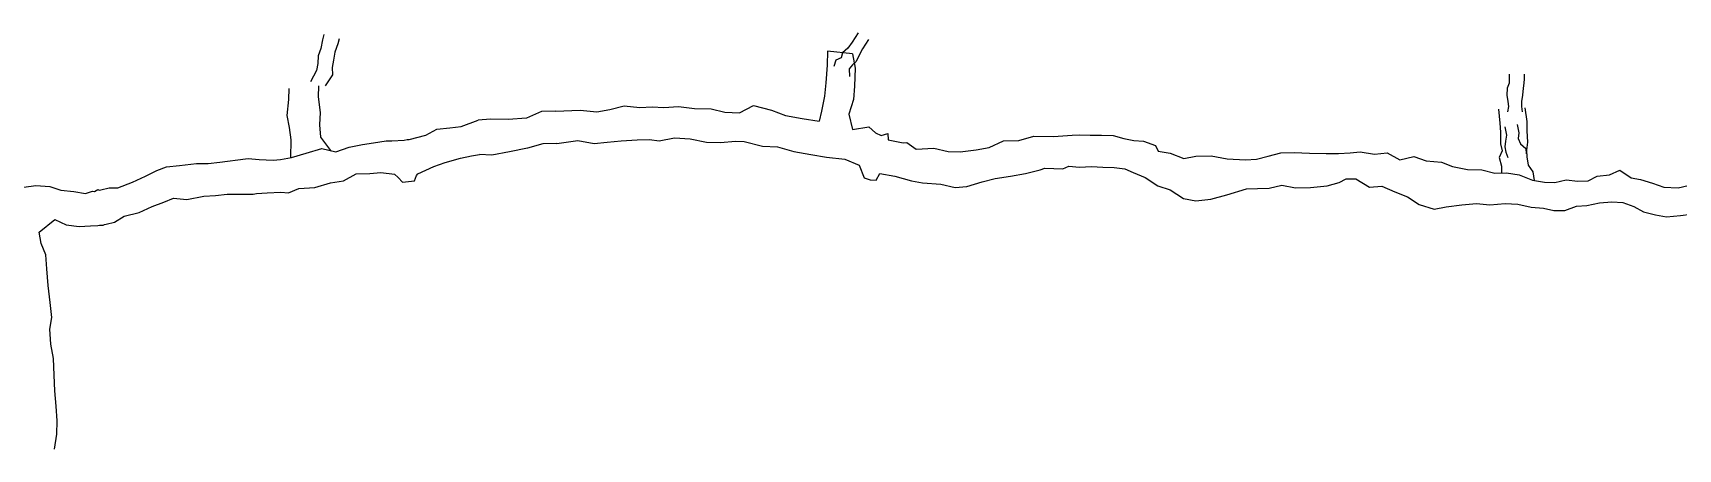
# Model space of a CAD drawing. Extents: x 9075 to 12914, y 9299 to 10364.
# Drawn here: x 11847.8 to 12117, y 9569.6 to 9637.8 of the extents above; entities that cross this region are included whole.
import ezdxf

# ---------------------------------------------------------------- set-up
doc = ezdxf.new("R2010")
doc.units = 0
doc.header["$MEASUREMENT"] = 0
for name, color, linetype in [('CP-440-6462-NW-SCR', 30, 'CONTINUOUS'), ('F-440-6380-W-SCR', 30, 'CONTINUOUS'), ('XC-440-6461-N-SCR', 30, 'CONTINUOUS'), ('XC-440-6572-N-SCR', 30, 'CONTINUOUS'), ('XC-440-6700-SE-SCR', 30, 'CONTINUOUS')]:
    doc.layers.add(name, color=color, linetype=linetype)

msp = doc.modelspace()

# ---------------------------------------------------------------- linework, layer by layer
at = {"layer": 'CP-440-6462-NW-SCR'}
for points in [[(12088.634, 9622.379, -394.393), (12088.904, 9621.007, -395.823), (12088.785, 9620.057, -396.952), (12088.667, 9619.107, -397.981), (12088.842, 9618.215, -399.21), (12089.116, 9617.342, -400.139)], [(12088.634, 9622.379, -396.393), (12088.904, 9621.007, -397.823), (12088.785, 9620.057, -398.752), (12088.667, 9619.107, -399.681), (12088.842, 9618.215, -401.11), (12089.116, 9617.342, -402.039)], [(12090.694, 9622.785, -394.393), (12090.965, 9621.412, -395.823), (12090.846, 9620.462, -396.952), (12091.218, 9619.609, -397.981), (12092.08, 9618.852, -399.21), (12092.158, 9617.941, -400.139)], [(12090.694, 9622.785, -396.393), (12090.965, 9621.412, -397.823), (12090.846, 9620.462, -398.752), (12091.218, 9619.609, -399.681), (12092.08, 9618.852, -401.11), (12092.158, 9617.941, -402.039)]]:
    msp.add_polyline3d(points, dxfattribs=at)
at = {"layer": 'F-440-6380-W-SCR'}
for points in [[(11895.397, 9637.486, -388.639), (11895.165, 9636.63, -389.505), (11894.887, 9635.222, -391.002), (11894.454, 9634.005, -392.16), (11894.425, 9632.753, -393.147), (11894.222, 9631.621, -394.265), (11893.197, 9629.749, -397.09)], [(11895.397, 9637.486, -391.439), (11895.165, 9636.63, -392.305), (11894.887, 9635.222, -393.702), (11894.454, 9634.005, -394.96), (11894.425, 9632.753, -396.147), (11894.222, 9631.621, -396.765), (11893.197, 9629.749, -398.79)], [(11897.907, 9636.806, -388.639), (11897.675, 9635.95, -389.505), (11897.204, 9634.594, -391.002), (11896.963, 9633.325, -392.16), (11896.742, 9632.125, -393.147), (11896.828, 9630.915, -394.265), (11895.61, 9629.095, -397.09)], [(11897.907, 9636.806, -391.439), (11897.675, 9635.95, -392.305), (11897.204, 9634.594, -393.702), (11896.963, 9633.325, -394.96), (11896.742, 9632.125, -396.147), (11896.828, 9630.915, -396.765), (11895.61, 9629.095, -398.79)], [(11889.656, 9628.67, -399.103), (11889.615, 9626.86, -399.253), (11889.346, 9624.227, -399.025), (11889.721, 9622.254, -398.68), (11889.996, 9620.271, -399.236), (11889.962, 9617.32, -399.464)], [(11889.656, 9628.67, -403.203), (11889.615, 9626.86, -403.153), (11889.346, 9624.227, -403.325), (11889.721, 9622.254, -403.28), (11889.996, 9620.271, -403.336), (11889.962, 9617.32, -403.417)], [(11894.537, 9629.102, -399.103), (11894.496, 9627.292, -399.253), (11894.824, 9624.712, -399.025), (11894.701, 9622.694, -398.68), (11894.877, 9620.702, -399.236), (11896.474, 9618.507, -399.417)], [(11894.537, 9629.102, -403.203), (11894.496, 9627.292, -403.153), (11894.824, 9624.712, -403.325), (11894.701, 9622.694, -403.28), (11894.877, 9620.702, -403.336), (11896.474, 9618.507, -403.4)], [(11933.302, 9624.962, -399.799), (11931.005, 9624.872, -399.833), (11928.546, 9623.776, -400.062), (11925.554, 9623.559, -400.476), (11922.649, 9623.646, -400.193), (11920.656, 9623.468, -400.435)], [(11933.302, 9624.962, -403.799), (11931.005, 9624.872, -403.733), (11928.546, 9623.776, -403.662), (11925.554, 9623.559, -403.676), (11922.649, 9623.646, -403.593), (11920.656, 9623.468, -403.735)], [(11933.302, 9624.962, -403.799), (11937.366, 9625.136, -403.756), (11940.048, 9624.813, -403.892), (11942.19, 9625.238, -403.92), (11944.548, 9625.845, -403.85), (11947.131, 9625.531, -403.884), (11949.148, 9625.664, -403.911)], [(11933.302, 9624.962, -399.799), (11937.366, 9625.136, -399.856), (11940.048, 9624.813, -399.992), (11942.19, 9625.238, -399.72), (11944.548, 9625.845, -399.45), (11947.131, 9625.531, -399.784), (11949.148, 9625.664, -400.111)], [(11949.148, 9625.664, -400.111), (11951.015, 9625.559, -400.082), (11953.46, 9625.728, -400.184), (11956.036, 9625.375, -400.086), (11958.752, 9625.306, -399.888), (11961.004, 9624.795, -400.189), (11963.409, 9624.668, -400.191), (11965.683, 9625.874, -399.801)], [(11949.148, 9625.664, -403.911), (11951.015, 9625.559, -403.982), (11953.46, 9625.728, -403.984), (11956.036, 9625.375, -403.986), (11958.752, 9625.306, -403.988), (11961.004, 9624.795, -403.889), (11963.409, 9624.668, -403.891), (11965.683, 9625.874, -403.801)], [(11965.683, 9625.874, -403.801), (11968.664, 9625.13, -403.822), (11970.92, 9624.257, -403.838), (11973.685, 9623.773, -403.956), (11976.45, 9623.289, -403.975)], [(11965.683, 9625.874, -399.801), (11968.664, 9625.13, -399.822), (11970.92, 9624.257, -400.238), (11973.685, 9623.773, -400.256), (11976.45, 9623.289, -400.475)], [(11892.488, 9618.074, -402.964), (11895.079, 9618.838, -403.128), (11897.385, 9618.291, -403.178), (11899.564, 9619.053, -403.232), (11901.719, 9619.5, -403.184), (11903.513, 9619.751, -403.326), (11905.596, 9620.076, -403.476), (11906.008, 9620.078, -403.485), (11906.518, 9620.105, -403.497), (11908.554, 9620.211, -403.544), (11909.038, 9620.335, -403.556), (11909.353, 9620.312, -403.563), (11912.066, 9621.004, -403.629), (11913.88, 9621.982, -403.576)], [(11892.488, 9618.074, -398.664), (11895.079, 9618.838, -399.428), (11897.385, 9618.291, -399.178), (11899.564, 9619.053, -399.432), (11901.719, 9619.5, -399.484), (11903.513, 9619.751, -399.626), (11905.596, 9620.076, -399.476), (11906.008, 9620.078, -399.185), (11906.518, 9620.105, -399.297), (11908.554, 9620.211, -399.944), (11909.038, 9620.335, -399.856), (11909.353, 9620.312, -399.863), (11912.066, 9621.004, -399.829), (11913.88, 9621.982, -399.576)], [(11913.88, 9621.982, -403.576), (11916.031, 9622.237, -403.643), (11917.862, 9622.456, -403.64), (11920.656, 9623.468, -403.735)], [(11913.88, 9621.982, -399.576), (11916.031, 9622.237, -400.243), (11917.862, 9622.456, -399.94), (11920.656, 9623.468, -400.435)], [(11981.883, 9621.932, -404.013), (11984.575, 9622.393, -404.029), (11985.667, 9621.399, -404.038), (11986.588, 9620.963, -404.045), (11987.704, 9621.303, -404.051), (11987.753, 9620.26, -404.053), (11990.202, 9619.751, -404.07), (11990.8, 9619.801, -404.063)], [(11981.883, 9621.932, -400.613), (11984.575, 9622.393, -400.529), (11985.667, 9621.399, -400.338), (11986.588, 9620.963, -400.245), (11987.704, 9621.303, -400.151), (11987.753, 9620.26, -399.953), (11990.202, 9619.751, -400.17), (11990.8, 9619.801, -400.363)], [(11933.508, 9619.666, -399.799), (11931.211, 9619.576, -399.833), (11928.737, 9618.879, -400.062), (11925.76, 9618.263, -400.476), (11922.879, 9617.75, -400.193), (11920.874, 9617.872, -400.435)], [(11933.508, 9619.666, -403.799), (11931.211, 9619.576, -403.733), (11928.737, 9618.879, -403.662), (11925.76, 9618.263, -403.676), (11922.879, 9617.75, -403.593), (11920.874, 9617.872, -403.735)], [(11933.508, 9619.666, -403.799), (11936.953, 9620.153, -403.756), (11939.618, 9619.631, -403.892), (11941.744, 9619.856, -403.92), (11944.069, 9620.065, -403.85), (11946.693, 9620.249, -403.884), (11948.703, 9620.283, -403.911)], [(11933.508, 9619.666, -399.799), (11936.953, 9620.153, -399.856), (11939.618, 9619.631, -399.992), (11941.744, 9619.856, -399.72), (11944.069, 9620.065, -399.45), (11946.693, 9620.249, -399.784), (11948.703, 9620.283, -400.111)], [(11948.703, 9620.283, -400.111), (11950.268, 9620.11, -400.082), (11952.754, 9620.577, -400.184), (11955.357, 9620.422, -400.086), (11958.005, 9619.857, -399.888), (11960.325, 9619.842, -400.189), (11962.77, 9620.011, -400.191), (11964.205, 9619.956, -399.801)], [(11948.703, 9620.283, -403.911), (11950.268, 9620.11, -403.982), (11952.754, 9620.577, -403.984), (11955.357, 9620.422, -403.986), (11958.005, 9619.857, -403.988), (11960.325, 9619.842, -403.889), (11962.77, 9620.011, -403.891), (11964.205, 9619.956, -403.801)], [(11964.205, 9619.956, -399.801), (11967.186, 9619.212, -399.822), (11969.636, 9619.115, -400.238), (11972.328, 9618.34, -400.256), (11975.093, 9617.855, -400.475), (11977.664, 9617.42, -400.192), (11980.672, 9617.081, -400.613), (11983, 9616.087, -400.529), (11983.825, 9614.026, -400.338), (11984.771, 9613.686, -400.245), (11985.79, 9613.638, -400.151), (11986.372, 9614.73, -399.953), (11988.846, 9614.318, -400.17), (11991.535, 9613.544, -400.363)], [(11964.205, 9619.956, -403.801), (11967.186, 9619.212, -403.822), (11969.636, 9619.115, -403.838), (11972.328, 9618.34, -403.956), (11975.093, 9617.855, -403.975), (11977.664, 9617.42, -403.992), (11980.672, 9617.081, -404.013), (11983, 9616.087, -404.029), (11983.825, 9614.026, -404.038), (11984.771, 9613.686, -404.045), (11985.79, 9613.638, -404.051), (11986.372, 9614.73, -404.053), (11988.846, 9614.318, -404.07), (11991.535, 9613.544, -404.063)], [(11990.8, 9619.801, -400.363), (11992.314, 9618.738, -400.219)], [(11990.8, 9619.801, -404.063), (11992.314, 9618.738, -404.319)], [(11992.314, 9618.738, -400.219), (11995.234, 9618.896, -400.518), (11997.585, 9618.333, -399.818), (11999.526, 9618.302, -399.918), (12002.116, 9618.6, -400.618), (12004.276, 9619.019, -400.418), (12006.616, 9620.084, -399.818), (12009.147, 9620.167, -400.218), (12011.563, 9620.839, -400.617), (12014.796, 9620.797, -400.552)], [(11992.314, 9618.738, -404.319), (11995.234, 9618.896, -404.218), (11997.585, 9618.333, -404.318), (11999.526, 9618.302, -404.318), (12002.116, 9618.6, -404.418), (12004.276, 9619.019, -404.318), (12006.616, 9620.084, -404.418), (12009.147, 9620.167, -404.318), (12011.563, 9620.839, -404.317), (12014.796, 9620.797, -404.352)], [(12014.796, 9620.797, -400.552), (12017.836, 9620.999, -400.257)], [(12014.796, 9620.797, -404.352), (12017.836, 9620.999, -404.357)], [(12017.836, 9620.999, -404.357), (12019.001, 9621.052, -404.611), (12020.773, 9621.003, -404.596), (12022.67, 9621.017, -404.581), (12024.536, 9620.937, -404.565), (12026.279, 9620.476, -404.55), (12027.958, 9620.141, -404.535), (12029.508, 9620.058, -404.422), (12031.474, 9619.314, -404.504)], [(12017.836, 9620.999, -400.257), (12019.001, 9621.052, -400.411), (12020.773, 9621.003, -400.296), (12022.67, 9621.017, -400.381), (12024.536, 9620.937, -400.665), (12026.279, 9620.476, -400.55), (12027.958, 9620.141, -400.635), (12029.508, 9620.058, -400.622), (12031.474, 9619.314, -400.504)], [(12031.474, 9619.314, -400.504), (12031.91, 9618.395, -400.333), (12033.908, 9618.084, -400.333), (12036.104, 9617.173, -400.733), (12038.106, 9617.563, -400.734), (12040.606, 9617.65, -400.534), (12043.203, 9617.136, -401.034)], [(12031.474, 9619.314, -404.504), (12031.91, 9618.395, -404.533), (12033.908, 9618.084, -404.533), (12036.104, 9617.173, -404.433), (12038.106, 9617.563, -404.634), (12040.606, 9617.65, -404.534), (12043.203, 9617.136, -404.534)], [(11860.285, 9612.39, -399.031), (11861.713, 9612.417, -399.147), (11864.067, 9613.346, -399.13), (11866.204, 9614.329, -399.107), (11868.048, 9615.247, -398.974), (11869.664, 9615.808, -398.931), (11871.757, 9616.065, -399.002), (11874.554, 9616.375, -398.996), (11876.495, 9616.393, -398.759), (11878.392, 9616.606, -398.723), (11882.578, 9617.119, -398.364)], [(11860.285, 9612.39, -402.731), (11861.713, 9612.417, -402.847), (11864.067, 9613.346, -402.83), (11866.204, 9614.329, -402.907), (11868.048, 9615.247, -402.874), (11869.664, 9615.808, -402.831), (11871.757, 9616.065, -402.902), (11874.554, 9616.375, -402.996), (11876.495, 9616.393, -402.859), (11878.392, 9616.606, -402.923), (11882.578, 9617.119, -402.964)], [(11882.578, 9617.119, -402.964), (11883.026, 9617.216, -402.961), (11884.818, 9617.023, -402.997), (11887.097, 9616.945, -403.042), (11888.311, 9617.026, -403.067), (11890.085, 9617.342, -403.104), (11892.488, 9618.074, -402.964)], [(11882.578, 9617.119, -398.364), (11883.026, 9617.216, -398.461), (11884.818, 9617.023, -398.697), (11887.097, 9616.945, -398.342), (11888.311, 9617.026, -398.567), (11890.085, 9617.342, -398.904), (11892.488, 9618.074, -398.664)], [(11893.922, 9612.454, -402.964), (11896.512, 9613.218, -403.128), (11898.596, 9613.543, -403.178), (11900.676, 9614.693, -403.232), (11902.931, 9614.752, -403.184), (11904.748, 9614.906, -403.326), (11906.98, 9614.65, -403.476), (11907.541, 9614.07, -403.485), (11908.248, 9613.322, -403.497), (11910.259, 9613.525, -403.544), (11910.546, 9614.424, -403.556), (11910.787, 9614.692, -403.563), (11913.376, 9615.868, -403.629), (11915.264, 9616.556, -403.576)], [(11893.922, 9612.454, -398.664), (11896.512, 9613.218, -399.428), (11898.596, 9613.543, -399.178), (11900.676, 9614.693, -399.432), (11902.931, 9614.752, -399.484), (11904.748, 9614.906, -399.626), (11906.98, 9614.65, -399.476), (11907.541, 9614.07, -399.185), (11908.248, 9613.322, -399.297), (11910.259, 9613.525, -399.944), (11910.546, 9614.424, -399.856), (11910.787, 9614.692, -399.863), (11913.376, 9615.868, -399.829), (11915.264, 9616.556, -399.576)], [(11915.264, 9616.556, -403.576), (11917.788, 9617.236, -403.643), (11919.552, 9617.644, -403.64), (11920.874, 9617.872, -403.735)], [(11915.264, 9616.556, -399.576), (11917.788, 9617.236, -400.243), (11919.552, 9617.644, -399.94), (11920.874, 9617.872, -400.435)], [(12043.203, 9617.136, -401.034), (12046.236, 9616.956, -400.837), (12048.032, 9617.108, -401.043), (12049.92, 9617.562, -401.149), (12052.005, 9618.122, -401.155), (12054.204, 9618.185, -400.062), (12056.709, 9618.057, -400.97), (12059.411, 9618.034, -400.879), (12061.413, 9617.992, -401.385)], [(12043.203, 9617.136, -404.534), (12046.236, 9616.956, -404.537), (12048.032, 9617.108, -404.643), (12049.92, 9617.562, -404.649), (12052.005, 9618.122, -404.655), (12054.204, 9618.185, -404.662), (12056.709, 9618.057, -404.87), (12059.411, 9618.034, -404.879), (12061.413, 9617.992, -404.885)], [(12061.413, 9617.992, -401.385), (12063.336, 9618.143, -401.408), (12064.978, 9618.289, -401.399), (12067.349, 9617.916, -400.984), (12069.402, 9618.099, -400.572), (12071.451, 9616.966, -400.259), (12073.764, 9617.513, -400.246), (12075.777, 9616.791, -400.133), (12078.277, 9616.6, -401.418), (12080.092, 9615.909, -401.507), (12082.546, 9615.421, -401.892), (12084.864, 9615.36, -401.278), (12087.006, 9614.82, -401.265)], [(12061.413, 9617.992, -404.885), (12063.336, 9618.143, -404.908), (12064.978, 9618.289, -405.099), (12067.349, 9617.916, -404.984), (12069.402, 9618.099, -404.872), (12071.451, 9616.966, -404.859), (12073.764, 9617.513, -404.846), (12075.777, 9616.791, -404.933), (12078.277, 9616.6, -405.018), (12080.092, 9615.909, -405.107), (12082.546, 9615.421, -405.092), (12084.864, 9615.36, -405.178), (12087.006, 9614.82, -405.165)], [(12103.744, 9614.315, -401.793), (12105.753, 9614.5, -401.596), (12107.49, 9615.263, -401.799), (12109.311, 9614.024, -401.702), (12110.842, 9613.763, -401.805), (12112.807, 9613.141, -401.508), (12114.673, 9612.509, -401.511), (12116.991, 9612.421, -401.515), (12118.665, 9612.776, -401.718), (12120.493, 9613.648, -402.021), (12122.267, 9614.012, -401.924), (12123.805, 9614.756, -401.527), (12125.452, 9615.409, -401.73), (12126.819, 9615.837, -401.632), (12128.503, 9616.092, -401.635), (12130.395, 9616.266, -401.339), (12131.907, 9616.204, -401.541), (12133.79, 9616.478, -401.444), (12135.734, 9616.145, -401.719)], [(12103.744, 9614.315, -405.293), (12105.753, 9614.5, -405.296), (12107.49, 9615.263, -405.299), (12109.311, 9614.024, -405.302), (12110.842, 9613.763, -405.305), (12112.807, 9613.141, -405.208), (12114.673, 9612.509, -405.211), (12116.991, 9612.421, -405.415), (12118.665, 9612.776, -405.518), (12120.493, 9613.648, -405.421), (12122.267, 9614.012, -405.424), (12123.805, 9614.756, -405.427), (12125.452, 9615.409, -405.43), (12126.819, 9615.837, -405.432), (12128.503, 9616.092, -405.235), (12130.395, 9616.266, -405.239), (12131.907, 9616.204, -405.241), (12133.79, 9616.478, -405.244), (12135.734, 9616.145, -405.519)], [(11993.38, 9613.24, -400.219), (11996.376, 9613.006, -400.518), (11998.726, 9612.443, -399.818), (12000.63, 9612.608, -399.918), (12003.125, 9613.397, -400.618), (12005.266, 9613.914, -400.418), (12007.739, 9614.292, -399.818), (12010.193, 9614.767, -400.218), (12012.629, 9615.341, -400.617), (12013.364, 9615.591, -400.552)], [(11993.38, 9613.24, -404.319), (11996.376, 9613.006, -404.218), (11998.726, 9612.443, -404.318), (12000.63, 9612.608, -404.318), (12003.125, 9613.397, -404.418), (12005.266, 9613.914, -404.318), (12007.739, 9614.292, -404.418), (12010.193, 9614.767, -404.318), (12012.629, 9615.341, -404.317), (12013.364, 9615.591, -404.352)], [(12013.364, 9615.591, -400.552), (12016.325, 9615.503, -400.257)], [(12013.364, 9615.591, -404.352), (12016.325, 9615.503, -404.357)], [(12016.325, 9615.503, -404.357), (12017.333, 9615.916, -404.611), (12019.073, 9615.772, -404.596), (12021.002, 9615.881, -404.581), (12022.868, 9615.801, -404.565), (12024.734, 9615.72, -404.55), (12026.444, 9615.48, -404.535), (12027.839, 9614.922, -404.422), (12029.775, 9614.083, -404.504)], [(12016.325, 9615.503, -400.257), (12017.333, 9615.916, -400.411), (12019.073, 9615.772, -400.296), (12021.002, 9615.881, -400.381), (12022.868, 9615.801, -400.665), (12024.734, 9615.72, -400.55), (12026.444, 9615.48, -400.635), (12027.839, 9614.922, -400.622), (12029.775, 9614.083, -400.504)], [(12029.775, 9614.083, -400.504), (12031.88, 9612.695, -400.333), (12033.877, 9612.084, -400.333), (12036.07, 9610.673, -400.733), (12038.068, 9610.263, -400.734), (12040.569, 9610.55, -400.534), (12043.173, 9611.236, -401.034)], [(12029.775, 9614.083, -404.504), (12031.88, 9612.695, -404.533), (12033.877, 9612.084, -404.533), (12036.07, 9610.673, -404.433), (12038.068, 9610.263, -404.634), (12040.569, 9610.55, -404.534), (12043.173, 9611.236, -404.534)], [(12061.547, 9613.294, -401.385), (12062.667, 9613.895, -401.408), (12064.278, 9613.844, -401.399), (12066.494, 9612.483, -400.984), (12068.547, 9612.666, -400.572), (12070.627, 9611.731, -400.259), (12072.722, 9610.894, -400.246), (12074.657, 9609.679, -400.133), (12077.064, 9608.895, -401.418), (12079.05, 9609.291, -401.507), (12081.628, 9609.593, -401.892), (12083.993, 9609.828, -401.278), (12086.182, 9609.585, -401.265)], [(12061.547, 9613.294, -404.885), (12062.667, 9613.895, -404.908), (12064.278, 9613.844, -405.099), (12066.494, 9612.483, -404.984), (12068.547, 9612.666, -404.872), (12070.627, 9611.731, -404.859), (12072.722, 9610.894, -404.846), (12074.657, 9609.679, -404.933), (12077.064, 9608.895, -405.018), (12079.05, 9609.291, -405.107), (12081.628, 9609.593, -405.092), (12083.993, 9609.828, -405.178), (12086.182, 9609.585, -405.165)], [(12087.006, 9614.82, -405.165), (12088.921, 9614.835, -405.191), (12091.009, 9614.538, -405.193), (12093.17, 9613.637, -405.196), (12095.158, 9613.345, -405.198), (12096.857, 9613.266, -405.2), (12098.678, 9613.682, -405.202), (12100.571, 9613.494, -405.205), (12102.274, 9613.515, -405.107), (12103.744, 9614.315, -405.293)], [(12087.006, 9614.82, -401.265), (12088.921, 9614.835, -401.191), (12091.009, 9614.538, -401.693), (12093.17, 9613.637, -401.696), (12095.158, 9613.345, -401.698), (12096.857, 9613.266, -401.7), (12098.678, 9613.682, -401.602), (12100.571, 9613.494, -401.705), (12102.274, 9613.515, -401.607), (12103.744, 9614.315, -401.793)], [(11844.72, 9612.304, -399.226), (11848.288, 9612.785, -399.514), (11850.538, 9612.622, -399.417), (11852.355, 9611.989, -399.02), (11854.506, 9611.812, -398.823), (11856.376, 9611.49, -398.826), (11857.532, 9611.869, -398.827), (11857.844, 9611.815, -398.028), (11858.407, 9612.103, -398.129), (11858.619, 9612.035, -398.629), (11858.916, 9612.08, -398.829), (11860.285, 9612.39, -399.031)], [(11844.72, 9612.304, -402.926), (11848.288, 9612.785, -402.914), (11850.538, 9612.622, -402.817), (11852.355, 9611.989, -402.82), (11854.506, 9611.812, -402.823), (11856.376, 9611.49, -402.926), (11857.532, 9611.869, -402.927), (11857.844, 9611.815, -402.928), (11858.407, 9612.103, -402.929), (11858.619, 9612.035, -402.929), (11858.916, 9612.08, -402.929), (11860.285, 9612.39, -402.731)], [(11861.145, 9606.755, -399.031), (11862.746, 9607.73, -399.147), (11865.165, 9608.365, -399.13), (11867.302, 9609.348, -399.107), (11869.189, 9610.072, -398.974), (11870.784, 9610.73, -398.931), (11872.984, 9610.499, -399.002), (11875.738, 9611.004, -398.996), (11877.657, 9611.119, -398.759), (11879.555, 9611.333, -398.723), (11883.848, 9611.358, -398.364)], [(11861.145, 9606.755, -402.731), (11862.746, 9607.73, -402.847), (11865.165, 9608.365, -402.83), (11867.302, 9609.348, -402.907), (11869.189, 9610.072, -402.874), (11870.784, 9610.73, -402.831), (11872.984, 9610.499, -402.902), (11875.738, 9611.004, -402.996), (11877.657, 9611.119, -402.859), (11879.555, 9611.333, -402.923), (11883.848, 9611.358, -402.964)], [(11883.848, 9611.358, -402.964), (11884.383, 9611.474, -402.961), (11886.106, 9611.573, -402.997), (11888.338, 9611.689, -403.042), (11889.598, 9611.576, -403.067), (11891.28, 9612.281, -403.104), (11893.922, 9612.454, -402.964)], [(11883.848, 9611.358, -398.364), (11884.383, 9611.474, -398.461), (11886.106, 9611.573, -398.697), (11888.338, 9611.689, -398.342), (11889.598, 9611.576, -398.567), (11891.28, 9612.281, -398.904), (11893.922, 9612.454, -398.664)], [(11991.535, 9613.544, -400.363), (11993.38, 9613.24, -400.219)], [(11991.535, 9613.544, -404.063), (11993.38, 9613.24, -404.319)], [(12043.173, 9611.236, -401.034), (12046.371, 9612.258, -400.837), (12048.17, 9612.31, -401.043), (12050.069, 9612.364, -401.149), (12052.157, 9612.824, -401.155), (12054.37, 9612.387, -400.062), (12056.869, 9612.459, -400.97), (12059.563, 9612.736, -400.879), (12061.547, 9613.294, -401.385)], [(12043.173, 9611.236, -404.534), (12046.371, 9612.258, -404.537), (12048.17, 9612.31, -404.643), (12050.069, 9612.364, -404.649), (12052.157, 9612.824, -404.655), (12054.37, 9612.387, -404.662), (12056.869, 9612.459, -404.87), (12059.563, 9612.736, -404.879), (12061.547, 9613.294, -404.885)], [(12104.148, 9609.934, -401.793), (12106.156, 9610.119, -401.596), (12107.976, 9609.985, -401.799), (12109.742, 9609.344, -401.702), (12111.328, 9608.486, -401.805), (12113.284, 9607.963, -401.508), (12115.122, 9607.63, -401.511), (12117.412, 9607.841, -401.515), (12119.096, 9608.096, -401.718), (12120.96, 9608.569, -402.021), (12122.689, 9609.431, -401.924), (12124.245, 9609.976, -401.527), (12125.883, 9610.729, -401.73), (12127.241, 9611.256, -401.632), (12128.924, 9611.511, -401.635), (12130.853, 9611.287, -401.339), (12132.328, 9611.624, -401.541), (12134.229, 9611.698, -401.444), (12135.843, 9610.946, -401.719)], [(12104.148, 9609.934, -405.293), (12106.156, 9610.119, -405.296), (12107.976, 9609.985, -405.299), (12109.742, 9609.344, -405.302), (12111.328, 9608.486, -405.305), (12113.284, 9607.963, -405.208), (12115.122, 9607.63, -405.211), (12117.412, 9607.841, -405.415), (12119.096, 9608.096, -405.518), (12120.96, 9608.569, -405.421), (12122.689, 9609.431, -405.424), (12124.245, 9609.976, -405.427), (12125.883, 9610.729, -405.43), (12127.241, 9611.256, -405.432), (12128.924, 9611.511, -405.235), (12130.853, 9611.287, -405.239), (12132.328, 9611.624, -405.241), (12134.229, 9611.698, -405.244), (12135.843, 9610.946, -405.519)], [(12086.182, 9609.585, -405.165), (12088.689, 9609.841, -405.191), (12090.787, 9609.743, -405.193), (12092.966, 9609.242, -405.196), (12094.959, 9609.049, -405.198), (12096.643, 9608.671, -405.2), (12098.446, 9608.687, -405.202), (12100.381, 9609.398, -405.205), (12102.088, 9609.519, -405.107), (12104.148, 9609.934, -405.293)], [(12086.182, 9609.585, -401.265), (12088.689, 9609.841, -401.191), (12090.787, 9609.743, -401.693), (12092.966, 9609.242, -401.696), (12094.959, 9609.049, -401.698), (12096.643, 9608.671, -401.7), (12098.446, 9608.687, -401.602), (12100.381, 9609.398, -401.705), (12102.088, 9609.519, -401.607), (12104.148, 9609.934, -401.793)], [(11851.368, 9607.185, -402.817), (11853.215, 9606.354, -402.82), (11855.381, 9606.078, -402.823), (11857.191, 9606.152, -402.926), (11858.392, 9606.234, -402.927), (11858.689, 9606.279, -402.928), (11859.297, 9606.271, -402.929), (11859.48, 9606.4, -402.929), (11859.776, 9606.445, -402.929), (11861.145, 9606.755, -402.731)], [(11851.368, 9607.185, -399.417), (11853.215, 9606.354, -399.02), (11855.381, 9606.078, -398.823), (11857.191, 9606.152, -398.826), (11858.392, 9606.234, -398.827), (11858.689, 9606.279, -398.028), (11859.297, 9606.271, -398.129), (11859.48, 9606.4, -398.629), (11859.776, 9606.445, -398.829), (11861.145, 9606.755, -399.031)]]:
    msp.add_polyline3d(points, dxfattribs=at)
at = {"layer": 'XC-440-6461-N-SCR'}
for points in [[(12089.335, 9631.017, -394.942), (12089.34, 9630.208, -395.593), (12089.344, 9629.506, -396.257), (12089.049, 9628.725, -396.784), (12088.956, 9627.556, -398.024), (12089.163, 9626.544, -399.038), (12089.268, 9625.687, -400.028), (12089.073, 9624.829, -400.917)], [(12089.335, 9631.017, -397.042), (12089.34, 9630.208, -397.693), (12089.344, 9629.506, -398.257), (12089.049, 9628.725, -398.984), (12088.956, 9627.556, -400.124), (12089.163, 9626.544, -400.838), (12089.268, 9625.687, -401.328), (12089.073, 9624.829, -402.117)], [(12091.835, 9631.033, -394.942), (12091.84, 9630.223, -395.593), (12091.744, 9629.521, -396.257), (12091.649, 9628.741, -396.784), (12091.556, 9627.572, -398.024), (12091.363, 9626.557, -399.038), (12091.368, 9625.7, -400.028), (12091.473, 9624.843, -400.917)], [(12091.835, 9631.033, -397.042), (12091.84, 9630.223, -397.693), (12091.744, 9629.521, -398.257), (12091.649, 9628.741, -398.984), (12091.556, 9627.572, -400.124), (12091.363, 9626.557, -400.838), (12091.368, 9625.7, -401.328), (12091.473, 9624.843, -402.117)], [(12087.62, 9625.26, -401.694), (12087.851, 9622.997, -401.566), (12087.938, 9621.499, -401.348), (12087.947, 9619.597, -400.825)], [(12087.62, 9625.26, -405.194), (12087.851, 9622.997, -405.166), (12087.938, 9621.499, -405.048), (12087.947, 9619.597, -405.225)], [(12091.913, 9625.508, -401.694), (12092.244, 9623.25, -401.566), (12092.231, 9621.747, -401.348), (12092.34, 9619.85, -400.825)], [(12091.913, 9625.508, -405.194), (12092.244, 9623.25, -405.166), (12092.231, 9621.747, -405.048), (12092.34, 9619.85, -405.225)], [(12087.947, 9619.597, -405.225), (12088.201, 9618.463, -405.096), (12087.736, 9617.348, -405.1), (12088.079, 9615.958, -405.105), (12088.114, 9614.858, -405.109), (12088.115, 9614.829, -405.109)], [(12087.947, 9619.597, -400.825), (12088.201, 9618.463, -401.496), (12087.736, 9617.348, -401.1), (12088.079, 9615.958, -401.205), (12088.114, 9614.858, -401.209), (12088.115, 9614.829, -401.213)], [(12092.34, 9619.85, -400.825), (12092.199, 9618.588, -401.496), (12092.234, 9617.489, -401.1), (12092.477, 9616.095, -401.205), (12093.211, 9615.018, -401.209), (12093.477, 9613.592, -401.434)], [(12092.34, 9619.85, -405.225), (12092.199, 9618.588, -405.096), (12092.234, 9617.489, -405.1), (12092.477, 9616.095, -405.105), (12093.211, 9615.018, -405.109), (12093.477, 9613.592, -405.114)]]:
    msp.add_polyline3d(points, dxfattribs=at)
at = {"layer": 'XC-440-6572-N-SCR'}
for points in [[(11982.827, 9637.766, -393.323), (11981.867, 9636.242, -394.654), (11981.139, 9635.274, -395.446), (11980.285, 9634.481, -396.678), (11980.026, 9633.694, -397.472), (11979.174, 9633.28, -398.167), (11978.871, 9632.236, -399.04)], [(11982.827, 9637.766, -395.223), (11981.867, 9636.242, -396.454), (11981.139, 9635.274, -397.446), (11980.285, 9634.481, -398.178), (11980.026, 9633.694, -398.772), (11979.174, 9633.28, -399.367), (11978.871, 9632.236, -400.34)], [(11984.519, 9636.7, -393.323), (11983.559, 9635.176, -394.654), (11983.001, 9634.102, -395.446), (11982.485, 9633.096, -396.678), (11981.888, 9632.522, -397.472), (11981.374, 9631.895, -398.167), (11981.41, 9630.637, -399.04)], [(11984.519, 9636.7, -395.223), (11983.559, 9635.176, -396.454), (11983.001, 9634.102, -397.446), (11982.485, 9633.096, -398.178), (11981.888, 9632.522, -398.772), (11981.374, 9631.895, -399.367), (11981.41, 9630.637, -400.34)], [(11977.841, 9634.795, -400.368), (11977.78, 9632.487, -400.258), (11977.553, 9629.594, -399.846), (11977.305, 9627.408, -400.136), (11976.824, 9624.947, -400.526), (11976.45, 9623.289, -400.475)], [(11977.841, 9634.795, -404.168), (11977.78, 9632.487, -404.158), (11977.553, 9629.594, -404.146), (11977.305, 9627.408, -404.036), (11976.824, 9624.947, -404.026), (11976.45, 9623.289, -403.975)], [(11981.915, 9634.333, -400.368), (11977.841, 9634.795, -400.368)], [(11981.915, 9634.333, -404.168), (11977.841, 9634.795, -404.168)], [(11981.915, 9634.333, -400.368), (11982.351, 9631.969, -400.258), (11982.223, 9629.065, -399.846), (11982.074, 9626.867, -400.136), (11981.296, 9624.44, -400.526), (11981.883, 9621.932, -400.613)], [(11981.915, 9634.333, -404.168), (11982.351, 9631.969, -404.158), (11982.223, 9629.065, -404.146), (11982.074, 9626.867, -404.036), (11981.296, 9624.44, -404.026), (11981.883, 9621.932, -404.013)]]:
    msp.add_polyline3d(points, dxfattribs=at)
at = {"layer": 'XC-440-6700-SE-SCR'}
for points in [[(11850.751, 9586.782, -399.075), (11850.558, 9589.231, -398.67), (11850.906, 9591.163, -397.943), (11850.609, 9593.645, -398.54), (11850.289, 9596.427, -398.548), (11850.076, 9599.116, -398.753), (11849.895, 9601.407, -398.642), (11849.147, 9603.253, -399.015), (11848.797, 9605.13, -398.989), (11851.368, 9607.185, -399.417)], [(11850.751, 9586.782, -402.675), (11850.558, 9589.231, -402.47), (11850.906, 9591.163, -402.843), (11850.609, 9593.645, -402.84), (11850.289, 9596.427, -402.848), (11850.076, 9599.116, -402.753), (11849.895, 9601.407, -402.742), (11849.147, 9603.253, -402.615), (11848.797, 9605.13, -402.689), (11851.368, 9607.185, -402.817)], [(11851.306, 9569.613, -402.699), (11851.722, 9572.049, -402.599), (11851.753, 9574.258, -402.599), (11851.57, 9576.651, -402.599), (11851.379, 9579.143, -402.699), (11851.28, 9581.743, -402.599), (11851.174, 9584.443, -402.699), (11850.751, 9586.782, -402.675)], [(11851.306, 9569.613, -398.999), (11851.722, 9572.049, -398.799), (11851.753, 9574.258, -398.699), (11851.57, 9576.651, -398.499), (11851.379, 9579.143, -398.499), (11851.28, 9581.743, -398.799), (11851.174, 9584.443, -398.699), (11850.751, 9586.782, -399.075)]]:
    msp.add_polyline3d(points, dxfattribs=at)

doc.saveas('drawing.dxf')
